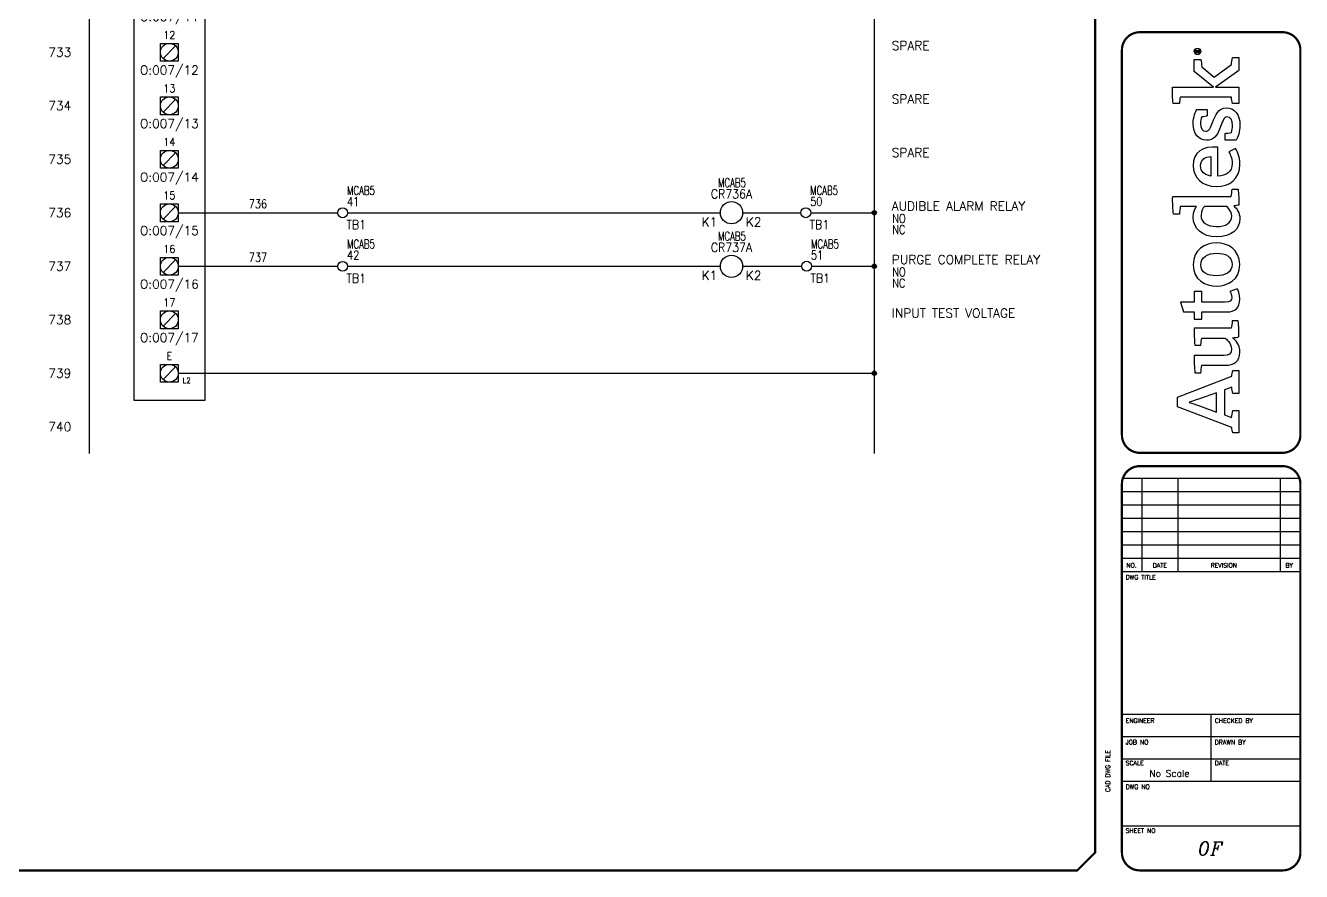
# Model space of a CAD drawing. Header units: inches. Extents: x 0 to 33.5, y 0 to 22.4.
# Drawn here: x 15.61 to 33.48, y 0.02 to 11.88 of the extents above; entities that cross this region are included whole.
import ezdxf
from ezdxf.enums import TextEntityAlignment as Align

# ---------------------------------------------------------------- set-up
doc = ezdxf.new("R2010")
doc.units = ezdxf.units.IN
doc.header["$MEASUREMENT"] = 0
for name, color, linetype in [('BLK_14AWG', 252, 'Continuous'), ('DESC', 150, 'Continuous'), ('LAYER_1', 160, 'Continuous'), ('LOC', 8, 'Continuous'), ('MISC', 7, 'Continuous'), ('RED_18AWG', 1, 'Continuous'), ('SYMS', 7, 'Continuous'), ('TAGS', 150, 'Continuous'), ('TERMS', 123, 'Continuous'), ('TITLE', 7, 'Continuous'), ('WHT_16AWG', 7, 'Continuous'), ('WIRENO', 7, 'Continuous')]:
    doc.layers.add(name, color=color, linetype=linetype)
doc.styles.add('ITALIC', font='ITALIC')
doc.styles.add('LEGACY', font='romans.shx')
doc.styles.add('SIMPLEX', font='SIMPLEX')
doc.styles.add('WD', font='romans.shx')

# ---------------------------------------------------------------- blocks, each defined once
blk = doc.blocks.new('PLCIO_7D7F')
at = {"layer": 'SYMS'}
for p, q in [((0.5, 0.5), (-0.5, 0.5)), ((-0.5, 0.5), (-0.5, -13.125)), ((0.5, -13.125), (0.5, 0.5)), ((-0.328, -0.125), (-0.125, 0)), ((-0.125, 0.125), (0.125, 0.125)), ((-0.125, -0.125), (-0.125, 0.125)), ((0.088, 0.088), (-0.088, -0.088)), ((0.125, 0.125), (0.125, -0.125)), ((-0.391, -0.172), (-0.266, -0.172)), ((-0.391, -0.297), (-0.391, -0.172)), ((-0.328, -0.172), (-0.328, -0.125)), ((-0.266, -0.172), (-0.266, -0.297)), ((0.125, -0.125), (-0.125, -0.125)), ((-0.266, -0.297), (-0.391, -0.297)), ((-0.284, -0.19), (-0.372, -0.279)), ((-0.125, -0.625), (0.125, -0.625)), ((-0.125, -0.875), (-0.125, -0.625)), ((0.088, -0.662), (-0.088, -0.838)), ((0.125, -0.625), (0.125, -0.875)), ((0.125, -0.875), (-0.125, -0.875)), ((-0.125, -1.375), (0.125, -1.375)), ((-0.125, -1.625), (-0.125, -1.375)), ((0.088, -1.412), (-0.088, -1.588)), ((0.125, -1.375), (0.125, -1.625)), ((0.125, -1.625), (-0.125, -1.625)), ((-0.125, -2.125), (0.125, -2.125)), ((-0.125, -2.375), (-0.125, -2.125)), ((0.125, -2.125), (0.125, -2.375)), ((0.088, -2.162), (-0.088, -2.338)), ((0.125, -2.375), (-0.125, -2.375)), ((-0.125, -2.875), (0.125, -2.875)), ((-0.125, -3.125), (-0.125, -2.875)), ((0.088, -2.912), (-0.088, -3.088)), ((0.125, -2.875), (0.125, -3.125)), ((0.125, -3.125), (-0.125, -3.125)), ((-0.125, -3.625), (0.125, -3.625)), ((-0.125, -3.875), (-0.125, -3.625)), ((0.088, -3.662), (-0.088, -3.838)), ((0.125, -3.625), (0.125, -3.875)), ((0.125, -3.875), (-0.125, -3.875)), ((-0.125, -4.375), (0.125, -4.375)), ((-0.125, -4.625), (-0.125, -4.375)), ((0.088, -4.412), (-0.088, -4.588)), ((0.125, -4.375), (0.125, -4.625)), ((0.125, -4.625), (-0.125, -4.625)), ((-0.125, -5.125), (0.125, -5.125)), ((-0.125, -5.375), (-0.125, -5.125)), ((0.088, -5.162), (-0.088, -5.338)), ((0.125, -5.125), (0.125, -5.375)), ((0.125, -5.375), (-0.125, -5.375)), ((-0.125, -5.875), (0.125, -5.875)), ((-0.125, -6.125), (-0.125, -5.875)), ((0.125, -5.875), (0.125, -6.125)), ((0.088, -5.912), (-0.088, -6.088)), ((0.125, -6.125), (-0.125, -6.125)), ((-0.125, -6.625), (0.125, -6.625)), ((-0.125, -6.875), (-0.125, -6.625)), ((0.088, -6.662), (-0.088, -6.838)), ((0.125, -6.625), (0.125, -6.875)), ((0.125, -6.875), (-0.125, -6.875)), ((-0.125, -7.375), (0.125, -7.375)), ((-0.125, -7.625), (-0.125, -7.375)), ((0.088, -7.412), (-0.088, -7.588)), ((0.125, -7.375), (0.125, -7.625)), ((0.125, -7.625), (-0.125, -7.625)), ((-0.125, -8.125), (0.125, -8.125)), ((-0.125, -8.375), (-0.125, -8.125)), ((0.088, -8.162), (-0.088, -8.338)), ((0.125, -8.125), (0.125, -8.375)), ((0.125, -8.375), (-0.125, -8.375)), ((-0.125, -8.875), (0.125, -8.875)), ((-0.125, -9.125), (-0.125, -8.875)), ((0.088, -8.912), (-0.088, -9.088)), ((0.125, -8.875), (0.125, -9.125)), ((0.125, -9.125), (-0.125, -9.125)), ((-0.125, -9.625), (0.125, -9.625)), ((-0.125, -9.875), (-0.125, -9.625)), ((0.125, -9.625), (0.125, -9.875)), ((0.088, -9.662), (-0.088, -9.838)), ((0.125, -9.875), (-0.125, -9.875)), ((-0.125, -10.375), (0.125, -10.375)), ((-0.125, -10.625), (-0.125, -10.375)), ((0.088, -10.412), (-0.088, -10.588)), ((0.125, -10.375), (0.125, -10.625)), ((0.125, -10.625), (-0.125, -10.625)), ((-0.125, -11.125), (0.125, -11.125)), ((-0.125, -11.375), (-0.125, -11.125)), ((0.088, -11.162), (-0.088, -11.338)), ((0.125, -11.125), (0.125, -11.375)), ((0.125, -11.375), (-0.125, -11.375)), ((-0.125, -11.875), (0.125, -11.875)), ((-0.125, -12.125), (-0.125, -11.875)), ((0.088, -11.912), (-0.088, -12.088)), ((0.125, -11.875), (0.125, -12.125)), ((0.125, -12.125), (-0.125, -12.125)), ((-0.125, -12.625), (0.125, -12.625)), ((-0.125, -12.875), (-0.125, -12.625)), ((0.088, -12.662), (-0.088, -12.838)), ((0.125, -12.625), (0.125, -12.875)), ((0.125, -12.875), (-0.125, -12.875)), ((-0.5, -13.125), (0.5, -13.125))]:
    blk.add_line(p, q, dxfattribs=at)
for centre, radius in [((0, 0), 0.125), ((-0.328, -0.234), 0.0625), ((0, -0.75), 0.125), ((0, -1.5), 0.125), ((0, -2.25), 0.125), ((0, -3), 0.125), ((0, -3.75), 0.125), ((0, -4.5), 0.125), ((0, -5.25), 0.125), ((0, -6), 0.125), ((0, -6.75), 0.125), ((0, -7.5), 0.125), ((0, -8.25), 0.125), ((0, -9), 0.125), ((0, -9.75), 0.125), ((0, -10.5), 0.125), ((0, -11.25), 0.125), ((0, -12), 0.125), ((0, -12.75), 0.125)]:
    blk.add_circle(centre, radius, dxfattribs=at)
at = {"layer": 'SYMS', "style": 'LEGACY'}
for tag, height, width, p in [('MFG', 0.0781, 0.8, (0, 1.062)), ('LOC', 0.0781, 0.8, (0, 1.17)), ('CAT', 0.0781, 0.9, (0, 0.953)), ('DESC', 0.0781, 0.8, (0, 0.53)), ('TERM01', 0.109, 0.9, (0, 0.188)), ('TERM02', 0.109, 0.9, (0, -0.562)), ('TERM03', 0.109, 0.9, (0, -1.312)), ('TERM04', 0.109, 0.9, (0, -2.062)), ('TERM05', 0.109, 0.9, (0, -2.812)), ('TERM06', 0.109, 0.9, (0, -3.562)), ('TERM07', 0.109, 0.9, (0, -4.312)), ('TERM08', 0.109, 0.9, (0, -5.062)), ('TERM09', 0.109, 0.9, (0, -5.812)), ('TERM10', 0.109, 0.9, (0, -6.562)), ('TERM11', 0.109, 0.9, (0, -7.312)), ('TERM12', 0.109, 0.9, (0, -8.062)), ('TERM13', 0.109, 0.9, (0, -8.812)), ('TERM14', 0.109, 0.9, (0, -9.562)), ('TERM15', 0.109, 0.9, (0, -10.312)), ('TERM16', 0.109, 0.9, (0, -11.062)), ('TERM17', 0.109, 0.9, (0, -11.812)), ('TERM18', 0.109, 0.9, (0, -12.562))]:
    blk.add_attdef(tag, text='', height=height, dxfattribs=dict(at, width=width)).set_placement(p, align=Align.CENTER)
at = {"layer": 'SYMS', "linetype": 'Continuous', "style": 'LEGACY', "flags": 9}
blk.add_attdef('ASSYCODE', text='', height=0.01, dxfattribs=at).set_placement((0.23, 1.071), align=Align.CENTER)
at = {"layer": 'SYMS', "style": 'LEGACY'}
for tag, p in [('LINE1', (0, 0.812)), ('LINE2', (0, 0.656)), ('TAG', (0, 0.353))]:
    blk.add_attdef(tag, text='', height=0.109, dxfattribs=at).set_placement(p, align=Align.CENTER)
at = {"layer": 'SYMS', "style": 'LEGACY', "flags": 1}
for tag, p in [('X4TERM01', (-0.125, 0)), ('X1TERM02', (0.125, -0.75)), ('X1TERM03', (0.125, -1.5)), ('X1TERM04', (0.125, -2.25)), ('X1TERM05', (0.125, -3)), ('X1TERM06', (0.125, -3.75)), ('X1TERM07', (0.125, -4.5)), ('X1TERM08', (0.125, -5.25)), ('X1TERM09', (0.125, -6)), ('X1TERM10', (0.125, -6.75)), ('X1TERM11', (0.125, -7.5)), ('X1TERM12', (0.125, -8.25)), ('X1TERM13', (0.125, -9)), ('X1TERM14', (0.125, -9.75)), ('X1TERM15', (0.125, -10.5)), ('X1TERM16', (0.125, -11.25)), ('X1TERM17', (0.125, -12)), ('X1TERM18', (0.125, -12.75))]:
    blk.add_attdef(tag, p, '', height=0.01, dxfattribs=at)
at = {"layer": 'SYMS', "style": 'LEGACY', "width": 0.9}
blk.add_attdef('TERMDESC01', text='', height=0.0781, dxfattribs=at).set_placement((-0.172, -0.062), align=Align.TOP_RIGHT)
for tag, height, p in [('TERM', 0.0938, (-0.234, -0.188)), ('TERMDESC02', 0.0781, (0.188, -0.812)), ('TERMDESC03', 0.0781, (0.188, -1.562)), ('TERMDESC04', 0.0781, (0.188, -2.312)), ('TERMDESC05', 0.0781, (0.188, -3.062)), ('TERMDESC06', 0.0781, (0.188, -3.812)), ('TERMDESC07', 0.0781, (0.188, -4.562)), ('TERMDESC08', 0.0781, (0.188, -5.312)), ('TERMDESC09', 0.0781, (0.188, -6.062)), ('TERMDESC10', 0.0781, (0.188, -6.812)), ('TERMDESC11', 0.0781, (0.188, -7.562)), ('TERMDESC12', 0.0781, (0.188, -8.312)), ('TERMDESC13', 0.0781, (0.188, -9.062)), ('TERMDESC14', 0.0781, (0.188, -9.812)), ('TERMDESC15', 0.0781, (0.188, -10.562)), ('TERMDESC16', 0.0781, (0.188, -11.312)), ('TERMDESC17', 0.0781, (0.188, -12.062)), ('TERMDESC18', 0.0781, (0.188, -12.812))]:
    blk.add_attdef(tag, text='', height=height, dxfattribs=at).set_placement(p, align=Align.TOP_LEFT)
for tag, p in [('DESCA02', (-0.688, -0.719)), ('DESCB02', (-0.688, -0.859)), ('DESCC02', (-0.688, -1)), ('DESCD02', (-0.688, -1.141)), ('DESCE02', (-0.688, -1.281)), ('DESCA03', (-0.688, -1.469)), ('DESCB03', (-0.688, -1.609)), ('DESCC03', (-0.688, -1.75)), ('DESCD03', (-0.688, -1.891)), ('DESCE03', (-0.688, -2.031)), ('DESCA04', (-0.688, -2.219)), ('DESCB04', (-0.688, -2.359)), ('DESCC04', (-0.688, -2.5)), ('DESCD04', (-0.688, -2.641)), ('DESCE04', (-0.688, -2.781)), ('DESCA05', (-0.688, -2.969)), ('DESCB05', (-0.688, -3.109)), ('DESCC05', (-0.688, -3.25)), ('DESCD05', (-0.688, -3.391)), ('DESCE05', (-0.688, -3.531)), ('DESCB06', (-0.688, -3.859)), ('DESCA06', (-0.688, -3.719)), ('DESCC06', (-0.688, -4)), ('DESCD06', (-0.688, -4.141)), ('DESCE06', (-0.688, -4.281)), ('DESCA07', (-0.688, -4.469)), ('DESCB07', (-0.688, -4.609)), ('DESCC07', (-0.688, -4.75)), ('DESCD07', (-0.688, -4.891)), ('DESCE07', (-0.688, -5.031)), ('DESCA08', (-0.688, -5.219)), ('DESCB08', (-0.688, -5.359)), ('DESCC08', (-0.688, -5.5)), ('DESCD08', (-0.688, -5.641)), ('DESCE08', (-0.688, -5.781)), ('DESCA09', (-0.688, -5.969)), ('DESCB09', (-0.688, -6.109)), ('DESCC09', (-0.688, -6.25)), ('DESCD09', (-0.688, -6.391)), ('DESCE09', (-0.688, -6.531)), ('DESCA10', (-0.688, -6.719)), ('DESCB10', (-0.688, -6.859)), ('DESCC10', (-0.688, -7)), ('DESCD10', (-0.688, -7.141)), ('DESCE10', (-0.688, -7.281)), ('DESCB11', (-0.688, -7.609)), ('DESCA11', (-0.688, -7.469)), ('DESCC11', (-0.688, -7.75)), ('DESCD11', (-0.688, -7.891)), ('DESCE11', (-0.688, -8.031)), ('DESCA12', (-0.688, -8.219)), ('DESCB12', (-0.688, -8.359)), ('DESCC12', (-0.688, -8.5)), ('DESCD12', (-0.688, -8.641)), ('DESCE12', (-0.688, -8.781)), ('DESCA13', (-0.688, -8.969)), ('DESCB13', (-0.688, -9.109)), ('DESCC13', (-0.688, -9.25)), ('DESCD13', (-0.688, -9.391)), ('DESCE13', (-0.688, -9.531)), ('DESCA14', (-0.688, -9.719)), ('DESCB14', (-0.688, -9.859)), ('DESCC14', (-0.688, -10)), ('DESCD14', (-0.688, -10.141)), ('DESCE14', (-0.688, -10.281)), ('DESCA15', (-0.688, -10.469)), ('DESCB15', (-0.688, -10.609)), ('DESCC15', (-0.688, -10.75)), ('DESCD15', (-0.688, -10.891)), ('DESCE15', (-0.688, -11.031)), ('DESCB16', (-0.688, -11.359)), ('DESCA16', (-0.688, -11.219)), ('DESCC16', (-0.688, -11.5)), ('DESCD16', (-0.688, -11.641)), ('DESCE16', (-0.688, -11.781)), ('DESCA17', (-0.688, -11.969)), ('DESCB17', (-0.688, -12.109)), ('DESCC17', (-0.688, -12.25)), ('DESCD17', (-0.688, -12.391)), ('DESCE17', (-0.688, -12.531))]:
    blk.add_attdef(tag, text='', height=0.109, dxfattribs=at).set_placement(p, align=Align.RIGHT)
at = {"layer": 'SYMS', "style": 'LEGACY'}
for tag, p in [('TAGA02', (0, -0.938)), ('TAGA03', (0, -1.688)), ('TAGA04', (0, -2.438)), ('TAGA05', (0, -3.188)), ('TAGA06', (0, -3.938)), ('TAGA07', (0, -4.688)), ('TAGA08', (0, -5.438)), ('TAGA09', (0, -6.188)), ('TAGA10', (0, -6.938)), ('TAGA11', (0, -7.688)), ('TAGA12', (0, -8.438)), ('TAGA13', (0, -9.188)), ('TAGA14', (0, -9.938)), ('TAGA15', (0, -10.688)), ('TAGA16', (0, -11.438)), ('TAGA17', (0, -12.188))]:
    blk.add_attdef(tag, text='', height=0.109, dxfattribs=at).set_placement(p, align=Align.TOP_CENTER)
blk = doc.blocks.new('HCR1')
blk.add_circle((0, 0), 0.156)
at = {"style": 'WD'}
for tag, width, p in [('INST', 0.7, (0.006, 0.528)), ('LOC', 0.7, (0.006, 0.359)), ('TAG1', 0.9, (0, 0.202))]:
    blk.add_attdef(tag, text='', height=0.125, dxfattribs=dict(at, width=width)).set_placement(p, align=Align.CENTER)
at = {"style": 'WD', "flags": 9}
blk.add_attdef('FAMILY', text='', height=0.01, dxfattribs=at).set_placement((-0.005, 0.17), align=Align.CENTER)
at = {"style": 'WD'}
for tag, p, width in [('DESC1', (1.126, 0.076), 0.9), ('DESC2', (1.126, -0.081), 0.9), ('DESC3', (1.126, -0.237), 0.9), ('XREFNO', (1.359, -0.393), 0.8), ('XREFNC', (1.359, -0.549), 0.8)]:
    blk.add_attdef(tag, p, '', height=0.125, dxfattribs=dict(at, width=width))
at = {"style": 'WD', "flags": 1}
for tag, p in [('X4TERM01', (-0.156, 0)), ('X1TERM02', (0.156, 0))]:
    blk.add_attdef(tag, p, '', height=0.01, dxfattribs=at)
at = {"linetype": 'Continuous', "style": 'WD', "flags": 9}
blk.add_attdef('ASSYCODE', text='', height=0.01, dxfattribs=at).set_placement((0, 0.125), align=Align.CENTER)
at = {"linetype": 'Continuous', "style": 'WD', "flags": 1}
for tag, p in [('MFG', (0, 0.14)), ('CAT', (0, 0.159))]:
    blk.add_attdef(tag, text='', height=0.01, dxfattribs=at).set_placement(p, align=Align.MIDDLE)
at = {"linetype": 'Continuous', "style": 'WD'}
blk.add_attdef('TERM01', text='', height=0.125, dxfattribs=at).set_placement((-0.2, -0.066), align=Align.TOP_RIGHT)
blk.add_attdef('TERM02', text='', height=0.125, dxfattribs=at).set_placement((0.2, -0.066), align=Align.TOP_LEFT)
at = {"style": 'WD', "width": 0.8, "flags": 8}
for tag, p in [('NO', (1.126, -0.393)), ('NC', (1.126, -0.549))]:
    blk.add_attdef(tag, p, '', height=0.125, dxfattribs=at)
blk = doc.blocks.new('WDDOT')
for radius in [0.03, 0.0187, 0.00929]:
    blk.add_circle((0, 0), radius)
blk = doc.blocks.new('AI9-BLK2')
at = {"layer": 'LAYER_1', "color": 7}
blk.add_circle((0, 0), 2.03, dxfattribs=at)
blk.add_open_spline([(1.73, 0), (1.73, -1.02), (0.99, -1.75), (-0.01, -1.75), (-0.99, -1.75), (-1.73, -1.02), (-1.73, 0), (-1.73, 1.01), (-0.99, 1.75), (-0.01, 1.75), (0.99, 1.75), (1.73, 1.01), (1.73, 0)], degree=3, knots=[0, 0, 0, 0, 1, 1, 1, 2, 2, 2, 3, 3, 3, 4, 4, 4, 4], dxfattribs=at)
blk = doc.blocks.new('AI9-BLK1')
at = {"layer": 'LAYER_1', "color": 7}
for points, knots in [([(0.67, -1.05), (0.67, -1.05), (0.18, -0.36), (0.18, -0.36), (0.09, -0.24), (0.03, -0.15), (-0.06, -0.08), (0.29, -0.04), (0.5, 0.15), (0.5, 0.46), (0.5, 0.77), (0.28, 1.05), (-0.15, 1.05), (-0.15, 1.05), (-0.84, 1.05), (-0.84, 1.05), (-0.84, 1.05), (-0.84, -1.05), (-0.84, -1.05), (-0.84, -1.05), (-0.54, -1.05), (-0.54, -1.05), (-0.54, -1.05), (-0.54, -0.11), (-0.54, -0.11), (-0.37, -0.11), (-0.31, -0.16), (-0.2, -0.31), (-0.2, -0.31), (0.3, -1.05), (0.3, -1.05), (0.3, -1.05), (0.67, -1.05), (0.67, -1.05)], [0, 0, 0, 0, 1, 1, 1, 2, 2, 2, 3, 3, 3, 4, 4, 4, 5, 5, 5, 6, 6, 6, 7, 7, 7, 8, 8, 8, 9, 9, 9, 10, 10, 10, 11, 11, 11, 11]), ([(0.17, 0.46), (0.17, 0.16), (-0.08, 0.13), (-0.32, 0.13), (-0.32, 0.13), (-0.54, 0.13), (-0.54, 0.13), (-0.54, 0.13), (-0.54, 0.79), (-0.54, 0.79), (-0.54, 0.79), (-0.22, 0.79), (-0.22, 0.79), (0.06, 0.79), (0.17, 0.66), (0.17, 0.46)], [0, 0, 0, 0, 1, 1, 1, 2, 2, 2, 3, 3, 3, 4, 4, 4, 5, 5, 5, 5])]:
    blk.add_open_spline(points, degree=3, knots=knots, dxfattribs=at)
blk = doc.blocks.new('LOGO')
for points, knots in [([(147.12, 4.68), (147.07, 5.37), (147.05, 6.12), (147.05, 6.92), (147.05, 6.92), (147.05, 41.08), (147.05, 41.08), (143.39, 41.25), (139.27, 41.02), (136.06, 40.68), (136.06, 40.68), (136.06, 36.96), (136.06, 36.96), (137.72, 36.84), (139.61, 36.61), (140.98, 36.38), (140.98, 36.38), (140.99, 36.38), (140.99, 36.38), (140.99, 36.38), (140.99, 26.2), (140.99, 26.2), (139.96, 27.06), (137.95, 28.38), (134.29, 28.38), (127.26, 28.38), (121.99, 22.6), (121.99, 13.79), (121.99, 4.52), (126.57, -0.69), (133.38, -0.69), (137.1, -0.69), (139.61, 1.09), (141.27, 3.09), (141.33, 2.12), (141.61, 0.63), (141.84, 0), (145.22, -0.17), (148.71, 0.06), (151.68, 0.4), (151.68, 0.4), (151.68, 4.12), (151.68, 4.12), (150.22, 4.23), (148.43, 4.45), (147.12, 4.68)], [0, 0, 0, 0, 1, 1, 1, 2, 2, 2, 3, 3, 3, 4, 4, 4, 5, 5, 5, 6, 6, 6, 7, 7, 7, 8, 8, 8, 9, 9, 9, 10, 10, 10, 11, 11, 11, 12, 12, 12, 13, 13, 13, 14, 14, 14, 15, 15, 15, 15]), ([(229.37, 4.57), (229.37, 4.57), (221.51, 15.23), (221.51, 15.23), (221.51, 15.23), (227.98, 23.01), (227.98, 23.01), (229.35, 23.12), (231.27, 23.34), (232.41, 23.63), (232.41, 23.63), (232.41, 27.69), (232.41, 27.69), (232.41, 27.69), (225.02, 27.69), (225.02, 27.69), (225.02, 27.69), (215.2, 15.61), (215.2, 15.61), (215.2, 15.61), (215.2, 41.19), (215.2, 41.19), (211.84, 41.34), (208.17, 41.17), (205.13, 40.88), (205.13, 40.88), (205.13, 36.94), (205.13, 36.94), (206.54, 36.82), (208.02, 36.64), (209.13, 36.45), (209.13, 36.45), (209.13, 4.51), (209.13, 4.51), (207.75, 4.41), (206.35, 4.21), (205.07, 3.95), (205.07, 3.95), (205.07, 0), (205.07, 0), (205.07, 0), (215.2, 0), (215.2, 0), (215.2, 0), (215.2, 14.46), (215.2, 14.46), (215.2, 14.46), (225.55, 0), (225.55, 0), (225.55, 0), (233.71, 0), (233.71, 0), (233.71, 0), (233.71, 3.82), (233.71, 3.82), (232.17, 4.17), (230.63, 4.4), (229.37, 4.57)], [0, 0, 0, 0, 1, 1, 1, 2, 2, 2, 3, 3, 3, 4, 4, 4, 5, 5, 5, 6, 6, 6, 7, 7, 7, 8, 8, 8, 9, 9, 9, 10, 10, 10, 11, 11, 11, 12, 12, 12, 13, 13, 13, 14, 14, 14, 15, 15, 15, 16, 16, 16, 17, 17, 17, 18, 18, 18, 19, 19, 19, 19]), ([(35.2, 4.35), (35.2, 4.35), (22.07, 38.1), (22.07, 38.1), (22.07, 38.1), (16.08, 38.1), (16.08, 38.1), (16.08, 38.1), (3.2, 4.35), (3.2, 4.35), (2.17, 4.23), (0.92, 4), (0, 3.72), (0, 3.72), (0, 0), (0, 0), (0, 0), (13.72, 0), (13.72, 0), (13.72, 0), (13.72, 3.72), (13.72, 3.72), (12.41, 4), (10.86, 4.29), (9.49, 4.4), (9.49, 4.4), (11.09, 8.81), (11.09, 8.81), (11.09, 8.81), (26.77, 8.81), (26.77, 8.81), (26.77, 8.81), (28.39, 4.35), (28.39, 4.35), (27.02, 4.23), (25.77, 4), (24.51, 3.72), (24.51, 3.72), (24.51, 0), (24.51, 0), (24.51, 0), (38.69, 0), (38.69, 0), (38.69, 0), (38.69, 3.72), (38.69, 3.72), (37.89, 3.95), (36, 4.35), (35.2, 4.35)], [0, 0, 0, 0, 1, 1, 1, 2, 2, 2, 3, 3, 3, 4, 4, 4, 5, 5, 5, 6, 6, 6, 7, 7, 7, 8, 8, 8, 9, 9, 9, 10, 10, 10, 11, 11, 11, 12, 12, 12, 13, 13, 13, 14, 14, 14, 15, 15, 15, 16, 16, 16, 16]), ([(70.82, 23.06), (70.82, 23.06), (70.82, 27.69), (70.82, 27.69), (70.82, 27.69), (75.28, 27.69), (75.28, 27.69), (75.28, 27.69), (75.28, 34.33), (75.28, 34.33), (75.28, 34.33), (81.35, 36.24), (81.35, 36.24), (81.35, 36.24), (81.35, 27.69), (81.35, 27.69), (81.35, 27.69), (88.04, 27.69), (88.04, 27.69), (88.04, 27.69), (88.04, 23.06), (88.04, 23.06), (88.04, 23.06), (81.35, 23.06), (81.35, 23.06), (81.35, 23.06), (81.35, 8.35), (81.35, 8.35), (81.35, 5.61), (82.09, 4.35), (84.32, 4.35), (85.98, 4.35), (87.47, 5.15), (87.98, 5.49), (87.98, 5.49), (89.7, 0.92), (89.7, 0.92), (88.67, 0.34), (86.5, -0.69), (83.24, -0.69), (77.57, -0.69), (75.28, 2.4), (75.28, 7.38), (75.28, 7.38), (75.28, 23.06), (75.28, 23.06), (75.28, 23.06), (70.82, 23.06), (70.82, 23.06)], [0, 0, 0, 0, 1, 1, 1, 2, 2, 2, 3, 3, 3, 4, 4, 4, 5, 5, 5, 6, 6, 6, 7, 7, 7, 8, 8, 8, 9, 9, 9, 10, 10, 10, 11, 11, 11, 12, 12, 12, 13, 13, 13, 14, 14, 14, 15, 15, 15, 16, 16, 16, 16]), ([(12.84, 13.84), (12.84, 13.84), (16.64, 24.31), (16.64, 24.31), (17.79, 27.46), (18.19, 28.83), (18.82, 30.89), (18.82, 30.89), (18.93, 30.89), (18.93, 30.89), (19.56, 28.89), (19.96, 27.52), (21.1, 24.31), (21.1, 24.31), (24.91, 13.84), (24.91, 13.84), (24.91, 13.84), (12.84, 13.84), (12.84, 13.84)], [0, 0, 0, 0, 1, 1, 1, 2, 2, 2, 3, 3, 3, 4, 4, 4, 5, 5, 5, 6, 6, 6, 6]), ([(59.65, -0.06), (59.48, 0.63), (59.2, 2.57), (59.14, 3.83), (57.76, 2), (54.9, -0.74), (50.21, -0.74), (44.21, -0.74), (41.98, 3.15), (41.98, 8.07), (41.98, 8.07), (41.98, 22.94), (41.98, 22.94), (40.6, 23.17), (38.77, 23.4), (37.34, 23.51), (37.34, 23.51), (37.34, 27.29), (37.34, 27.29), (40.32, 27.57), (44.38, 27.8), (48.04, 27.63), (48.04, 27.63), (48.04, 9.33), (48.04, 9.33), (48.04, 6.24), (49.13, 4.46), (52.27, 4.46), (55.76, 4.46), (58.39, 7.89), (58.97, 8.64), (58.97, 8.64), (58.97, 23), (58.97, 23), (57.76, 23.17), (56.05, 23.4), (54.62, 23.51), (54.62, 23.51), (54.62, 27.29), (54.62, 27.29), (57.59, 27.69), (61.54, 27.8), (65.03, 27.69), (65.03, 27.69), (65.03, 4.63), (65.03, 4.63), (66.35, 4.4), (68.12, 4.18), (69.61, 4.06), (69.61, 4.06), (69.61, 0.34), (69.61, 0.34), (66.69, 0), (62.97, -0.23), (59.65, -0.06)], [0, 0, 0, 0, 1, 1, 1, 2, 2, 2, 3, 3, 3, 4, 4, 4, 5, 5, 5, 6, 6, 6, 7, 7, 7, 8, 8, 8, 9, 9, 9, 10, 10, 10, 11, 11, 11, 12, 12, 12, 13, 13, 13, 14, 14, 14, 15, 15, 15, 16, 16, 16, 17, 17, 17, 18, 18, 18, 18]), ([(104.75, -0.69), (95.2, -0.69), (91.36, 6.98), (91.36, 13.79), (91.36, 20.6), (95.08, 28.38), (104.64, 28.38), (114.13, 28.38), (118.31, 20.77), (118.31, 13.96), (118.31, 7.21), (114.25, -0.69), (104.75, -0.69)], [0, 0, 0, 0, 1, 1, 1, 2, 2, 2, 3, 3, 3, 4, 4, 4, 4]), ([(167.59, 4.06), (171.42, 4.06), (173.77, 5.49), (175.03, 6.24), (175.03, 6.24), (177.14, 2.06), (177.14, 2.06), (175.54, 1.09), (172.57, -0.69), (167.19, -0.69), (158.15, -0.69), (153.35, 5.49), (153.35, 14.02), (153.35, 22.48), (158.9, 28.38), (166.45, 28.38), (174.57, 28.38), (178.75, 22.48), (177.89, 12.93), (177.89, 12.93), (159.75, 12.93), (159.75, 12.93), (160.04, 7.89), (162.33, 4.06), (167.59, 4.06)], [0, 0, 0, 0, 1, 1, 1, 2, 2, 2, 3, 3, 3, 4, 4, 4, 5, 5, 5, 6, 6, 6, 7, 7, 7, 8, 8, 8, 8]), ([(193.34, 16.37), (190.23, 17.59), (187.77, 18.32), (187.77, 20.51), (187.77, 22.57), (189.85, 23.75), (192.61, 23.75), (194.13, 23.75), (195.63, 23.45), (196.75, 23.05), (196.92, 21.88), (197.07, 20.09), (197.32, 19.59), (197.32, 19.59), (201.33, 19.59), (201.33, 19.59), (201.33, 19.59), (201.33, 26.12), (201.33, 26.12), (200.23, 26.79), (197.13, 28.37), (192.35, 28.37), (186.46, 28.37), (182.17, 24.96), (182.17, 20.07), (182.17, 15.66), (184.93, 13.39), (189.13, 11.89), (193.39, 10.37), (196.74, 9.33), (196.74, 7.16), (196.74, 5.06), (194.96, 3.86), (191.41, 3.86), (189.95, 3.86), (188.14, 4.14), (187.03, 4.55), (186.85, 5.85), (186.59, 7.84), (186.3, 8.37), (186.3, 8.37), (182.29, 8.37), (182.29, 8.37), (182.29, 8.37), (182.29, 1.6), (182.29, 1.6), (182.29, 1.6), (182.29, 1.6), (182.29, 1.6), (184.06, 0.46), (187.46, -0.76), (191.78, -0.76), (198.3, -0.76), (202.45, 2.57), (202.45, 7.83), (202.45, 12.53), (197.83, 14.62), (193.34, 16.37)], [0, 0, 0, 0, 1, 1, 1, 2, 2, 2, 3, 3, 3, 4, 4, 4, 5, 5, 5, 6, 6, 6, 7, 7, 7, 8, 8, 8, 9, 9, 9, 10, 10, 10, 11, 11, 11, 12, 12, 12, 13, 13, 13, 14, 14, 14, 15, 15, 15, 16, 16, 16, 17, 17, 17, 18, 18, 18, 19, 19, 19, 19]), ([(104.52, 23.63), (99.6, 23.63), (97.77, 19.45), (97.77, 13.96), (97.77, 8.47), (99.89, 4.12), (104.81, 4.12), (109.78, 4.12), (111.84, 8.24), (111.84, 13.79), (111.84, 19.28), (109.5, 23.63), (104.52, 23.63)], [0, 0, 0, 0, 1, 1, 1, 2, 2, 2, 3, 3, 3, 4, 4, 4, 4]), ([(140.99, 7.61), (140.3, 6.69), (138.18, 4.35), (135.04, 4.35), (130.46, 4.35), (128.46, 8.12), (128.46, 13.84), (128.46, 19.62), (130.92, 23.46), (135.38, 23.46), (138.3, 23.46), (139.9, 22.31), (140.99, 21.34), (140.99, 21.34), (140.99, 7.61), (140.99, 7.61)], [0, 0, 0, 0, 1, 1, 1, 2, 2, 2, 3, 3, 3, 4, 4, 4, 5, 5, 5, 5]), ([(172, 17.28), (171.88, 20.77), (170.39, 23.74), (166.33, 23.74), (162.61, 23.74), (160.55, 21.22), (159.92, 17.28), (159.92, 17.28), (172, 17.28), (172, 17.28)], [0, 0, 0, 0, 1, 1, 1, 2, 2, 2, 3, 3, 3, 3])]:
    blk.add_open_spline(points, degree=3, knots=knots)
for name, p in [('AI9-BLK2', (237.56, 25.66)), ('AI9-BLK1', (237.76, 25.67))]:
    blk.add_blockref(name, p)
blk = doc.blocks.new('acade_title')
at = {"layer": 'TITLE'}
for p, q in [((30.969, 5.531), (33.469, 5.531)), ((31.25, 5.531), (31.25, 4.219)), ((31.75, 5.531), (31.75, 4.219)), ((33.188, 5.531), (33.188, 4.219)), ((30.969, 5.344), (33.469, 5.344)), ((30.969, 5.156), (33.469, 5.156)), ((30.969, 4.969), (33.469, 4.969)), ((30.969, 4.781), (33.469, 4.781)), ((30.969, 4.594), (33.469, 4.594)), ((30.969, 4.406), (33.469, 4.406)), ((30.969, 4.219), (33.469, 4.219)), ((30.594, 0.281), (30.594, 2.214)), ((30.969, 2.219), (33.469, 2.219)), ((32.219, 1.281), (32.219, 2.219)), ((30.969, 1.906), (33.469, 1.906)), ((30.969, 1.594), (33.469, 1.594)), ((30.969, 1.281), (33.469, 1.281)), ((30.969, 0.656), (33.469, 0.656))]:
    blk.add_line(p, q, dxfattribs=at)
at = {"layer": 'TITLE', "const_width": 0.0312}
blk.add_lwpolyline([(30.594, 0.281), (30.594, 22.177), (30.344, 22.427), (0.281, 22.427), (0.031, 22.177), (0.031, 0.281), (0.281, 0.031), (30.344, 0.031)], close=True, dxfattribs=at)
for points in [[(31.219, 11.781, 0.414214), (30.969, 11.531, 0.414214)], [(33.469, 11.531, 0.414214), (33.219, 11.781, 0.414214)], [(30.969, 6.135, 0.414214), (31.219, 5.885, 0.414214)], [(33.219, 5.885, 0.414214), (33.469, 6.135, 0.414214)], [(31.219, 5.698, 0.414214), (30.969, 5.448, 0.414214)], [(33.469, 5.448, 0.414214), (33.219, 5.698, 0.414214)], [(30.969, 0.281, 0.414214), (31.219, 0.031, 0.414214)], [(33.219, 0.031, 0.414214), (33.469, 0.281, 0.414214)]]:
    blk.add_lwpolyline(points, format="xyb", dxfattribs=at)
for points in [[(31.219, 11.781), (33.219, 11.781)], [(31.219, 5.885), (33.219, 5.885)], [(31.219, 5.698), (33.219, 5.698)], [(30.969, 5.448), (30.969, 0.281)], [(33.469, 5.448), (33.469, 0.281)], [(31.219, 0.031), (33.219, 0.031)]]:
    blk.add_lwpolyline(points, dxfattribs=at)
at = {"layer": 'TITLE', "color": 7, "const_width": 0.0312}
for points in [[(30.969, 11.531), (30.969, 6.135)], [(33.469, 11.531), (33.469, 6.135)]]:
    blk.add_lwpolyline(points, dxfattribs=at)
at = {"xscale": 0.02250000000000085, "yscale": 0.02250000000000085, "zscale": 0.02250000000000085, "rotation": 90}
blk.add_blockref('LOGO', (32.605, 6.167), dxfattribs=at)
at = {"layer": 'TITLE', "color": 1}
for s, height, style, p in [('NO.', 0.0625, 'SIMPLEX', (31.104, 4.307)), ('DATE', 0.0625, 'SIMPLEX', (31.5, 4.307)), ('REVISION', 0.0625, 'SIMPLEX', (32.396, 4.307)), ('BY', 0.0625, 'SIMPLEX', (33.313, 4.307)), ('OF', 0.1875, 'ITALIC', (32.208, 0.339))]:
    blk.add_text(s, height=height, dxfattribs=dict(at, style=style)).set_placement(p, align=Align.MIDDLE)
at = {"layer": 'TITLE', "color": 1, "style": 'SIMPLEX'}
for s, p in [('DWG TITLE', (31.021, 4.109)), ('ENGINEER', (31.021, 2.099)), ('CHECKED BY', (32.271, 2.099)), ('JOB NO', (31.021, 1.797)), ('DRAWN BY', (32.271, 1.797)), ('SCALE', (31.021, 1.505)), ('DATE', (32.271, 1.505)), ('DWG NO', (31.021, 1.172)), ('SHEET NO', (31.021, 0.557))]:
    blk.add_text(s, height=0.0625, dxfattribs=at).set_placement(p)
blk.add_text('CAD DWG FILE', height=0.0625, rotation=90, dxfattribs=at).set_placement((30.802, 1.13))
at = {"layer": 'TITLE', "color": 1, "style": 'ITALIC'}
for tag, height, p in [('TITLE#1', 0.125, (32.156, 3.406)), ('TITLE#2', 0.125, (32.156, 3.204)), ('TITLE#3', 0.125, (32.156, 3.001)), ('TITLE#4', 0.125, (32.156, 2.799)), ('DWG#', 0.2, (32.156, 0.826))]:
    blk.add_attdef(tag, text='', height=height, dxfattribs=at).set_placement(p, align=Align.CENTER)
at = {"layer": 'TITLE', "color": 1, "style": 'SIMPLEX'}
blk.add_attdef('CAD#', (30.826, 1.958), '', height=0.0938, rotation=90, dxfattribs=at)
at = {"layer": 'TITLE', "color": 1}
for tag, p, height, style in [('ENGINEER', (31.237, 1.958), 0.0938, 'ITALIC'), ('CHKDBY', (32.424, 1.958), 0.0938, 'ITALIC'), ('JOB#', (31.464, 1.644), 0.0938, 'SIMPLEX'), ('DRAWNBY', (32.494, 1.644), 0.0938, 'ITALIC'), ('SCALE', (31.353, 1.344), 0.0938, 'SIMPLEX'), ('DATE', (32.408, 1.344), 0.0938, 'SIMPLEX'), ('SHTS', (32.532, 0.25), 0.2, 'ITALIC')]:
    blk.add_attdef(tag, p, '', height=height, dxfattribs=dict(at, style=style))
at = {"layer": 'TITLE', "color": 1, "style": 'ITALIC'}
blk.add_attdef('SH#', text='', height=0.2, dxfattribs=at).set_placement((31.881, 0.25), align=Align.RIGHT)
at = {"layer": 'TITLE', "color": 7, "flags": 9}
blk.add_attdef('WD_TB', (31.219, 0.031), '', height=0.125, dxfattribs=at)
blk = doc.blocks.new('HT0002')
blk.add_circle((0, 0), 0.0699)
at = {"style": 'WD'}
for tag, p, width in [('INST', (0.062, 0.42), 0.7), ('LOC', (0.062, 0.25), 0.7), ('DESC1', (0.053, -0.385), 0.8)]:
    blk.add_attdef(tag, p, '', height=0.125, dxfattribs=dict(at, width=width))
at = {"linetype": 'Continuous', "style": 'WD'}
for tag, p, height, width, flags in [('TERM01', (0.062, 0.094), 0.125, 0.8, 8), ('TAGSTRIP', (0.053, -0.229), 0.125, 0.9, 8), ('CAT', (0.213, -0.406), 0.109, 0.8, 1), ('DESC2', (0.053, -0.541), 0.125, 0.8, 8), ('DESC3', (0.053, -0.698), 0.125, 0.8, 8)]:
    blk.add_attdef(tag, p, '', height=height, dxfattribs=dict(at, width=width, flags=flags))
at = {"style": 'WD', "flags": 1}
for tag, p, height in [('X4TERM01', (-0.07, 0), 0.0125), ('X4TERMDESC01', (-0.055, -0.023), 0.025), ('X2TERMDESC01', (-0.006, 0.029), 0.025), ('STRIPSEQ', (0, 0), 0.00125), ('X2TERM01', (0, 0.07), 0.0125), ('X2PIN01', (0.033, 0.084), 0.0125), ('X1TERMDESC01', (0.039, 0.007), 0.025), ('X1TERM01', (0.07, 0), 0.0125), ('X1PIN01', (0.087, 0.016), 0.0125), ('X4PIN01', (-0.114, -0.038), 0.0125), ('LINKTERM', (0, -0.002), 0.00125), ('X8TERM01', (0, -0.07), 0.0125), ('X8TERMDESC01', (0, -0.054), 0.025), ('X8PIN01', (0.026, -0.096), 0.0125)]:
    blk.add_attdef(tag, p, '', height=height, dxfattribs=at)
at = {"linetype": 'Continuous', "style": 'WD', "width": 0.8, "flags": 1}
blk.add_attdef('MFG', text='', height=0.109, dxfattribs=at).set_placement((0.088, -0.406), align=Align.RIGHT)
at = {"style": 'WD', "width": 0.7, "flags": 1}
blk.add_attdef('ASSYCODE', (0.062, -0.281), '', height=0.01, dxfattribs=at)
blk = doc.blocks.new('WD_WNH')
at = {"linetype": 'Continuous', "style": 'WD', "width": 0.8}
blk.add_attdef('WIRENO', text='', height=0.125, dxfattribs=at).set_placement((0, 0.062), align=Align.CENTER)
at = {"style": 'WD', "flags": 1}
for tag, p in [('W01USER', (0, 0.078)), ('W02USER', (0, 0.07)), ('W03USER', (0, 0.062)), ('W04USER', (0, 0.055)), ('W05USER', (0, 0.047)), ('W06USER', (0, 0.039)), ('W07USER', (0, 0.031)), ('W08USER', (0, 0.023)), ('W09USER', (0, 0.016)), ('W10USER', (0, 0.008))]:
    blk.add_attdef(tag, text='', height=0.005, dxfattribs=at).set_placement(p, align=Align.CENTER)

msp = doc.modelspace()

# ---------------------------------------------------------------- linework, layer by layer
at = {"layer": 'BLK_14AWG'}
msp.add_line((16.5, 20.875), (16.5, 5.875), dxfattribs=at)
at = {"layer": 'RED_18AWG'}
for p, q in [((17.75, 9.25), (19.982, 9.25)), ((20.121, 9.25), (25.344, 9.25)), ((25.656, 9.25), (26.47, 9.25)), ((17.75, 8.5), (19.982, 8.5)), ((20.121, 8.5), (25.344, 8.5)), ((25.656, 8.5), (26.482, 8.5))]:
    msp.add_line(p, q, dxfattribs=at)
at = {"layer": 'WHT_16AWG'}
for p, q in [((27.5, 20.875), (27.5, 5.875)), ((26.609, 9.25), (27.5, 9.25)), ((26.622, 8.5), (27.5, 8.5)), ((17.75, 7), (27.5, 7))]:
    msp.add_line(p, q, dxfattribs=at)

# ---------------------------------------------------------------- block references
ref = msp.add_blockref('acade_title', (0, 0))
ref.add_attrib('SCALE', 'No Scale', (31.353, 1.344), dxfattribs={"layer": 'MISC', "color": 1, "height": 0.0938, "style": 'SIMPLEX'})
ref = msp.add_blockref('PLCIO_7D7F', (17.625, 19.75))
ref.add_attrib('TERM01', 'A', dxfattribs={"layer": 'TERMS', "height": 0.109, "style": 'WD', "width": 0.9}).set_placement((17.625, 19.938), align=Align.CENTER)
ref.add_attrib('TAG', 'PLC722A', dxfattribs={"layer": 'TAGS', "height": 0.125, "style": 'WD'}).set_placement((17.625, 20.103), align=Align.CENTER)
ref.add_attrib('TERM', 'B,C,D', dxfattribs={"layer": 'TERMS', "height": 0.0938, "style": 'WD', "width": 0.9}).set_placement((17.391, 19.562), align=Align.TOP_LEFT)
ref.add_attrib('LINE1', 'RACK 00', dxfattribs={"layer": 'MISC', "height": 0.1094, "style": 'WD'}).set_placement((17.625, 20.562), align=Align.CENTER)
ref.add_attrib('LINE2', 'SLOT 6', dxfattribs={"layer": 'MISC', "height": 0.1094, "style": 'WD'}).set_placement((17.625, 20.406), align=Align.CENTER)
ref.add_attrib('DESC', '120V OUTPUTS', dxfattribs={"layer": 'DESC', "height": 0.07812, "style": 'WD', "width": 0.8}).set_placement((17.625, 20.28), align=Align.CENTER)
ref.add_attrib('CAT', '1771-OAD', dxfattribs={"layer": 'MISC', "height": 0.0781, "style": 'WD', "width": 0.9}).set_placement((17.625, 20.703), align=Align.CENTER)
ref.add_attrib('MFG', 'AB', dxfattribs={"layer": 'MISC', "height": 0.0781, "style": 'WD', "width": 0.8}).set_placement((17.625, 20.812), align=Align.CENTER)
ref.add_attrib('TERM02', '00', dxfattribs={"layer": 'TERMS', "height": 0.1094, "style": 'WD', "width": 0.9}).set_placement((17.625, 19.188), align=Align.CENTER)
ref.add_attrib('TAGA02', 'O:007/00', dxfattribs={"layer": 'TAGS', "height": 0.125, "style": 'WD'}).set_placement((17.625, 18.812), align=Align.TOP_CENTER)
ref.add_attrib('DESCA02', 'GAS VENT VALVE (VGV)', (27.745, 19.031), dxfattribs={"layer": 'DESC', "height": 0.125, "style": 'WD'})
ref.add_attrib('TERM03', '01', dxfattribs={"layer": 'TERMS', "height": 0.1094, "style": 'WD', "width": 0.9}).set_placement((17.625, 18.438), align=Align.CENTER)
ref.add_attrib('TAGA03', 'O:007/01', dxfattribs={"layer": 'TAGS', "height": 0.125, "style": 'WD'}).set_placement((17.625, 18.062), align=Align.TOP_CENTER)
ref.add_attrib('DESCA03', 'SPARE', (27.745, 18.281), dxfattribs={"layer": 'DESC', "height": 0.125, "style": 'WD'})
ref.add_attrib('TERM04', '02', dxfattribs={"layer": 'TERMS', "height": 0.1094, "style": 'WD', "width": 0.9}).set_placement((17.625, 17.688), align=Align.CENTER)
ref.add_attrib('TAGA04', 'O:007/02', dxfattribs={"layer": 'TAGS', "height": 0.125, "style": 'WD'}).set_placement((17.625, 17.312), align=Align.TOP_CENTER)
ref.add_attrib('DESCA04', 'SPARE', (27.745, 17.531), dxfattribs={"layer": 'DESC', "height": 0.125, "style": 'WD'})
ref.add_attrib('TERM05', '03', dxfattribs={"layer": 'TERMS', "height": 0.1094, "style": 'WD', "width": 0.9}).set_placement((17.625, 16.938), align=Align.CENTER)
ref.add_attrib('TAGA05', 'O:007/03', dxfattribs={"layer": 'TAGS', "height": 0.125, "style": 'WD'}).set_placement((17.625, 16.562), align=Align.TOP_CENTER)
ref.add_attrib('DESCA05', 'PURGE COMPLETE', (27.745, 16.781), dxfattribs={"layer": 'DESC', "height": 0.125, "style": 'WD'})
ref.add_attrib('TERM06', '04', dxfattribs={"layer": 'TERMS', "height": 0.1094, "style": 'WD', "width": 0.9}).set_placement((17.625, 16.188), align=Align.CENTER)
ref.add_attrib('TAGA06', 'O:007/04', dxfattribs={"layer": 'TAGS', "height": 0.125, "style": 'WD'}).set_placement((17.625, 15.812), align=Align.TOP_CENTER)
ref.add_attrib('DESCA06', 'PURGE ON', (27.745, 16.031), dxfattribs={"layer": 'DESC', "height": 0.125, "style": 'WD'})
ref.add_attrib('TERM07', '05', dxfattribs={"layer": 'TERMS', "height": 0.1094, "style": 'WD', "width": 0.9}).set_placement((17.625, 15.438), align=Align.CENTER)
ref.add_attrib('TAGA07', 'O:007/05', dxfattribs={"layer": 'TAGS', "height": 0.125, "style": 'WD'}).set_placement((17.625, 15.062), align=Align.TOP_CENTER)
ref.add_attrib('DESCA07', 'PILOT ON', (27.745, 15.281), dxfattribs={"layer": 'DESC', "height": 0.125, "style": 'WD'})
ref.add_attrib('TERM08', '06', dxfattribs={"layer": 'TERMS', "height": 0.1094, "style": 'WD', "width": 0.9}).set_placement((17.625, 14.688), align=Align.CENTER)
ref.add_attrib('TAGA08', 'O:007/06', dxfattribs={"layer": 'TAGS', "height": 0.125, "style": 'WD'}).set_placement((17.625, 14.312), align=Align.TOP_CENTER)
ref.add_attrib('DESCA08', 'MAIN ON', (27.745, 14.531), dxfattribs={"layer": 'DESC', "height": 0.125, "style": 'WD'})
ref.add_attrib('TERM09', '07', dxfattribs={"layer": 'TERMS', "height": 0.1094, "style": 'WD', "width": 0.9}).set_placement((17.625, 13.938), align=Align.CENTER)
ref.add_attrib('TAGA09', 'O:007/07', dxfattribs={"layer": 'TAGS', "height": 0.125, "style": 'WD'}).set_placement((17.625, 13.562), align=Align.TOP_CENTER)
ref.add_attrib('DESCA09', 'MAIN READY', (27.745, 13.781), dxfattribs={"layer": 'DESC', "height": 0.125, "style": 'WD'})
ref.add_attrib('TERM10', '10', dxfattribs={"layer": 'TERMS', "height": 0.1094, "style": 'WD', "width": 0.9}).set_placement((17.625, 13.188), align=Align.CENTER)
ref.add_attrib('TAGA10', 'O:007/10', dxfattribs={"layer": 'TAGS', "height": 0.125, "style": 'WD'}).set_placement((17.625, 12.812), align=Align.TOP_CENTER)
ref.add_attrib('DESCA10', 'NO FLAME', (27.745, 13.031), dxfattribs={"layer": 'DESC', "height": 0.125, "style": 'WD'})
ref.add_attrib('TERM11', '11', dxfattribs={"layer": 'TERMS', "height": 0.1094, "style": 'WD', "width": 0.9}).set_placement((17.625, 12.438), align=Align.CENTER)
ref.add_attrib('TAGA11', 'O:007/11', dxfattribs={"layer": 'TAGS', "height": 0.125, "style": 'WD'}).set_placement((17.625, 12.062), align=Align.TOP_CENTER)
ref.add_attrib('DESCA11', 'SPARE', (27.745, 12.281), dxfattribs={"layer": 'DESC', "height": 0.125, "style": 'WD'})
ref.add_attrib('TERM12', '12', dxfattribs={"layer": 'TERMS', "height": 0.1094, "style": 'WD', "width": 0.9}).set_placement((17.625, 11.688), align=Align.CENTER)
ref.add_attrib('TAGA12', 'O:007/12', dxfattribs={"layer": 'TAGS', "height": 0.125, "style": 'WD'}).set_placement((17.625, 11.312), align=Align.TOP_CENTER)
ref.add_attrib('DESCA12', 'SPARE', (27.745, 11.531), dxfattribs={"layer": 'DESC', "height": 0.125, "style": 'WD'})
ref.add_attrib('TERM13', '13', dxfattribs={"layer": 'TERMS', "height": 0.1094, "style": 'WD', "width": 0.9}).set_placement((17.625, 10.938), align=Align.CENTER)
ref.add_attrib('TAGA13', 'O:007/13', dxfattribs={"layer": 'TAGS', "height": 0.125, "style": 'WD'}).set_placement((17.625, 10.562), align=Align.TOP_CENTER)
ref.add_attrib('DESCA13', 'SPARE', (27.745, 10.781), dxfattribs={"layer": 'DESC', "height": 0.125, "style": 'WD'})
ref.add_attrib('TERM14', '14', dxfattribs={"layer": 'TERMS', "height": 0.1094, "style": 'WD', "width": 0.9}).set_placement((17.625, 10.188), align=Align.CENTER)
ref.add_attrib('TAGA14', 'O:007/14', dxfattribs={"layer": 'TAGS', "height": 0.125, "style": 'WD'}).set_placement((17.625, 9.812), align=Align.TOP_CENTER)
ref.add_attrib('DESCA14', 'SPARE', (27.745, 10.031), dxfattribs={"layer": 'DESC', "height": 0.125, "style": 'WD'})
ref.add_attrib('TERM15', '15', dxfattribs={"layer": 'TERMS', "height": 0.1094, "style": 'WD', "width": 0.9}).set_placement((17.625, 9.438), align=Align.CENTER)
ref.add_attrib('TAGA15', 'O:007/15', dxfattribs={"layer": 'TAGS', "height": 0.125, "style": 'WD'}).set_placement((17.625, 9.062), align=Align.TOP_CENTER)
ref.add_attrib('DESCA15', 'AUDIBLE ALARM RELAY', (27.745, 9.281), dxfattribs={"layer": 'DESC', "height": 0.125, "style": 'WD'})
ref.add_attrib('TERM16', '16', dxfattribs={"layer": 'TERMS', "height": 0.1094, "style": 'WD', "width": 0.9}).set_placement((17.625, 8.688), align=Align.CENTER)
ref.add_attrib('TAGA16', 'O:007/16', dxfattribs={"layer": 'TAGS', "height": 0.125, "style": 'WD'}).set_placement((17.625, 8.312), align=Align.TOP_CENTER)
ref.add_attrib('DESCA16', 'PURGE COMPLETE RELAY', (27.745, 8.531), dxfattribs={"layer": 'DESC', "height": 0.125, "style": 'WD'})
ref.add_attrib('TERM17', '17', dxfattribs={"layer": 'TERMS', "height": 0.1094, "style": 'WD', "width": 0.9}).set_placement((17.625, 7.938), align=Align.CENTER)
ref.add_attrib('TAGA17', 'O:007/17', dxfattribs={"layer": 'TAGS', "height": 0.125, "style": 'WD'}).set_placement((17.625, 7.562), align=Align.TOP_CENTER)
ref.add_attrib('DESCA17', 'INPUT TEST VOLTAGE', (27.745, 7.781), dxfattribs={"layer": 'DESC', "height": 0.125, "style": 'WD'})
ref.add_attrib('TERM18', 'E', dxfattribs={"layer": 'TERMS', "height": 0.109, "style": 'WD', "width": 0.9}).set_placement((17.625, 7.188), align=Align.CENTER)
ref.add_attrib('TERMDESC18', 'L2', dxfattribs={"layer": 'TERMS', "height": 0.0781, "style": 'WD', "width": 0.9}).set_placement((17.812, 6.938), align=Align.TOP_LEFT)
at = {"layer": 'SYMS'}
ref = msp.add_blockref('HCR1', (25.5, 9.25), dxfattribs=at)
ref.add_attrib('TAG1', 'CR736A', dxfattribs={"layer": 'TAGS', "height": 0.125, "style": 'WD', "width": 0.9}).set_placement((25.5, 9.452), align=Align.CENTER)
ref.add_attrib('TERM01', 'K1', dxfattribs={"layer": 'TERMS', "linetype": 'Continuous', "height": 0.125, "style": 'WD'}).set_placement((25.3, 9.184), align=Align.TOP_RIGHT)
ref.add_attrib('TERM02', 'K2', dxfattribs={"layer": 'TERMS', "linetype": 'Continuous', "height": 0.125, "style": 'WD'}).set_placement((25.7, 9.184), align=Align.TOP_LEFT)
ref.add_attrib('NO', 'NO', (27.751, 9.107), dxfattribs={"layer": 'MISC', "height": 0.125, "style": 'WD', "width": 0.8, "flags": 8})
ref.add_attrib('NC', 'NC', (27.751, 8.951), dxfattribs={"layer": 'MISC', "height": 0.125, "style": 'WD', "width": 0.8, "flags": 8})
ref.add_attrib('LOC', 'MCAB5', dxfattribs={"layer": 'LOC', "height": 0.125, "style": 'WD', "width": 0.7}).set_placement((25.506, 9.609), align=Align.CENTER)
ref = msp.add_blockref('HT0002', (20.052, 9.25), dxfattribs=at)
ref.add_attrib('TERM01', '41', (20.114, 9.344), dxfattribs={"layer": 'TERMS', "linetype": 'Continuous', "height": 0.125, "style": 'WD', "width": 0.8, "flags": 8})
ref.add_attrib('LOC', 'MCAB5', (20.114, 9.5), dxfattribs={"layer": 'LOC', "height": 0.125, "style": 'WD', "width": 0.7})
ref.add_attrib('TAGSTRIP', 'TB1', (20.105, 9.021), dxfattribs={"layer": 'TAGS', "linetype": 'Continuous', "height": 0.125, "style": 'WD', "width": 0.9, "flags": 8})
ref = msp.add_blockref('HT0002', (26.54, 9.251), dxfattribs=at)
ref.add_attrib('TERM01', '50', (26.602, 9.345), dxfattribs={"layer": 'TERMS', "linetype": 'Continuous', "height": 0.125, "style": 'WD', "width": 0.8, "flags": 8})
ref.add_attrib('LOC', 'MCAB5', (26.602, 9.501), dxfattribs={"layer": 'LOC', "height": 0.125, "style": 'WD', "width": 0.7})
ref.add_attrib('TAGSTRIP', 'TB1', (26.593, 9.022), dxfattribs={"layer": 'TAGS', "linetype": 'Continuous', "height": 0.125, "style": 'WD', "width": 0.9, "flags": 8})
for p in [(27.5, 9.25), (27.5, 8.5), (27.5, 7)]:
    msp.add_blockref('WDDOT', p, dxfattribs=at)
ref = msp.add_blockref('HCR1', (25.5, 8.5), dxfattribs=at)
ref.add_attrib('TAG1', 'CR737A', dxfattribs={"layer": 'TAGS', "height": 0.125, "style": 'WD', "width": 0.9}).set_placement((25.5, 8.702), align=Align.CENTER)
ref.add_attrib('TERM01', 'K1', dxfattribs={"layer": 'TERMS', "linetype": 'Continuous', "height": 0.125, "style": 'WD'}).set_placement((25.3, 8.434), align=Align.TOP_RIGHT)
ref.add_attrib('TERM02', 'K2', dxfattribs={"layer": 'TERMS', "linetype": 'Continuous', "height": 0.125, "style": 'WD'}).set_placement((25.7, 8.434), align=Align.TOP_LEFT)
ref.add_attrib('NO', 'NO', (27.751, 8.357), dxfattribs={"layer": 'MISC', "height": 0.125, "style": 'WD', "width": 0.8, "flags": 8})
ref.add_attrib('NC', 'NC', (27.751, 8.201), dxfattribs={"layer": 'MISC', "height": 0.125, "style": 'WD', "width": 0.8, "flags": 8})
ref.add_attrib('LOC', 'MCAB5', dxfattribs={"layer": 'LOC', "height": 0.125, "style": 'WD', "width": 0.7}).set_placement((25.506, 8.859), align=Align.CENTER)
ref = msp.add_blockref('HT0002', (20.052, 8.499), dxfattribs=at)
ref.add_attrib('TERM01', '42', (20.114, 8.593), dxfattribs={"layer": 'TERMS', "linetype": 'Continuous', "height": 0.125, "style": 'WD', "width": 0.8, "flags": 8})
ref.add_attrib('LOC', 'MCAB5', (20.114, 8.749), dxfattribs={"layer": 'LOC', "height": 0.125, "style": 'WD', "width": 0.7})
ref.add_attrib('TAGSTRIP', 'TB1', (20.105, 8.27), dxfattribs={"layer": 'TAGS', "linetype": 'Continuous', "height": 0.125, "style": 'WD', "width": 0.9, "flags": 8})
ref = msp.add_blockref('HT0002', (26.552, 8.5), dxfattribs=at)
ref.add_attrib('TERM01', '51', (26.614, 8.594), dxfattribs={"layer": 'TERMS', "linetype": 'Continuous', "height": 0.125, "style": 'WD', "width": 0.8, "flags": 8})
ref.add_attrib('LOC', 'MCAB5', (26.614, 8.75), dxfattribs={"layer": 'LOC', "height": 0.125, "style": 'WD', "width": 0.7})
ref.add_attrib('TAGSTRIP', 'TB1', (26.605, 8.271), dxfattribs={"layer": 'TAGS', "linetype": 'Continuous', "height": 0.125, "style": 'WD', "width": 0.9, "flags": 8})
at = {"layer": 'WIRENO'}
ref = msp.add_blockref('WD_WNH', (18.866, 9.25), dxfattribs=at)
ref.add_attrib('WIRENO', '736', dxfattribs={"linetype": 'Continuous', "height": 0.125, "style": 'WD', "width": 0.8}).set_placement((18.866, 9.313), align=Align.CENTER)
ref = msp.add_blockref('WD_WNH', (18.866, 8.5), dxfattribs=at)
ref.add_attrib('WIRENO', '737', dxfattribs={"linetype": 'Continuous', "height": 0.125, "style": 'WD', "width": 0.8}).set_placement((18.866, 8.563), align=Align.CENTER)

# ---------------------------------------------------------------- texts
at = {"layer": 'MISC', "style": 'WD'}
for s, p in [('733', (16.25, 11.5)), ('734', (16.25, 10.75)), ('735', (16.25, 10)), ('736', (16.25, 9.25)), ('737', (16.25, 8.5)), ('738', (16.25, 7.75)), ('739', (16.25, 7)), ('740', (16.25, 6.25))]:
    msp.add_text(s, height=0.125, dxfattribs=at).set_placement(p, align=Align.MIDDLE_RIGHT)

doc.saveas('drawing.dxf')
